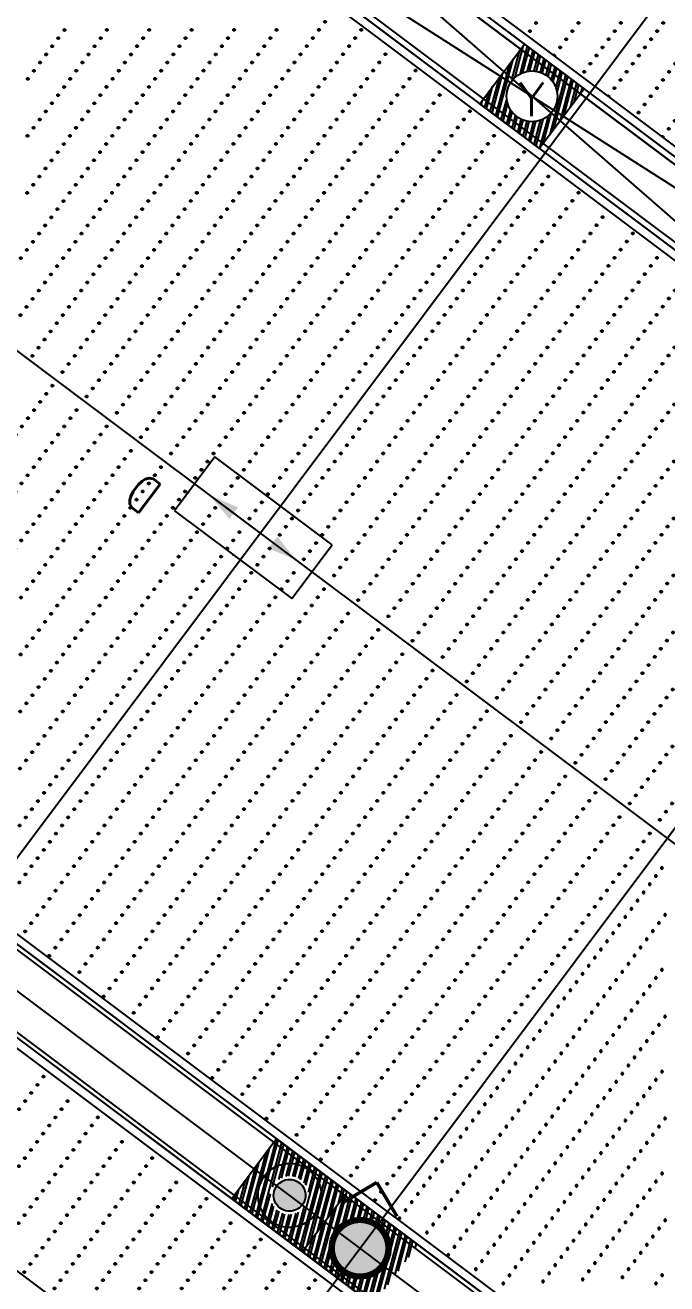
# Model space of a CAD drawing. Header units: millimetres. Extents: x 768159 to 833032, y -1374957 to -1225629.
# Drawn here: x 814357 to 816248, y -1369126 to -1365417 of the extents above; entities that cross this region are included whole.
import ezdxf
from ezdxf.enums import TextEntityAlignment as Align
from ezdxf.xclip import XClip

# ---------------------------------------------------------------- set-up
doc = ezdxf.new("R2010")
doc.units = ezdxf.units.MM
doc.header["$LTSCALE"] = 10
doc.header["$MEASUREMENT"] = 0
doc.header["$XCLIPFRAME"] = 0
doc.linetypes.add('CENTER', pattern=[50.8, 31.75, -6.35, 6.35, -6.35])
for name, color, linetype in [('I—平顶—分格线', 8, 'Continuous'), ('I—平顶—喷淋', 21, 'Continuous'), ('I—平顶—暖通', 144, 'Continuous'), ('I—平顶—消防指示灯', 62, 'Continuous'), ('I—平顶—灯具', 62, 'Continuous'), ('I—平顶—烟感', 144, 'Continuous'), ('I—平顶—造型', 122, 'Continuous')]:
    doc.layers.add(name, color=color, linetype=linetype)
doc.styles.add('_TEL_DIM', font='SIMPLEX', dxfattribs={"width": 0.8, "height": 3.5, "bigfont": 'HZTXT'})
doc.styles.add('ARIAL', font='arial.ttf')
doc.styles.get("Standard").update_dxf_attribs({"font": 'arial.ttf'})
doc.styles.add('平顶图图例(客房区A2）$0$HZDX', font='ROMANS.shx', dxfattribs={"width": 0.8, "bigfont": 'hztxt.shx'})
doc.dimstyles.new('標準', dxfattribs={"dimtxt": 2.5, "dimasz": 0.8, "dimexe": 0, "dimexo": 0, "dimgap": 1, "dimtad": 1, "dimdec": 0, "dimzin": 0, "dimdsep": 46, "dimtxsty": 'Standard', "dimblk": 'DOT', "dimcen": 1, "dimaunit": 1, "dimadec": 3, "dimazin": 0, "dimtfac": 1, "dimtdec": 0, "dimtmove": 2, "dimatfit": 3, "dimfxl": 1, "dimtolj": 1, "dimtzin": 0, "dimarcsym": 0})

# ---------------------------------------------------------------- blocks, each defined once
blk = doc.blocks.new('100')
at = {"layer": 'I—平顶—分格线'}
for centre in [(-2250, -20), (-2150, -35), (-2050, -20), (-1950, -35), (-1850, -20), (-1750, -35), (-1650, -20), (-1550, -35), (-1450, -20), (-1350, -35), (-1250, -20), (-1150, -35), (-1050, -20), (-950, -35), (-850, -20), (-750, -35), (-650, -20), (-550, -35), (-450, -20), (-350, -35), (-250, -20), (-150, -35), (-50, -20), (-2250, -50), (-2150, -65), (-2050, -50), (-1950, -65), (-1850, -50), (-1750, -65), (-1650, -50), (-1550, -65), (-1450, -50), (-1350, -65), (-1250, -50), (-1150, -65), (-1050, -50), (-950, -65), (-850, -50), (-750, -65), (-650, -50), (-550, -65), (-450, -50), (-350, -65), (-250, -50), (-150, -65), (-50, -50), (-2250, -80), (-2250, -110), (-2150, -95), (-2050, -80), (-2050, -110), (-1950, -95), (-1850, -80), (-1850, -110), (-1750, -95), (-1650, -80), (-1650, -110), (-1550, -95), (-1450, -80), (-1450, -110), (-1350, -95), (-1250, -80), (-1250, -110), (-1150, -95), (-1050, -80), (-1050, -110), (-950, -95), (-850, -80), (-850, -110), (-750, -95), (-650, -80), (-650, -110), (-550, -95), (-450, -80), (-450, -110), (-350, -95), (-250, -80), (-250, -110), (-150, -95), (-50, -80), (-50, -110), (-2250, -140), (-2150, -125), (-2050, -140), (-1950, -125), (-1850, -140), (-1750, -125), (-1650, -140), (-1550, -125), (-1450, -140), (-1350, -125), (-1250, -140), (-1150, -125), (-1050, -140), (-950, -125), (-850, -140), (-750, -125), (-650, -140), (-550, -125), (-450, -140), (-350, -125), (-250, -140), (-150, -125), (-50, -140), (-2350, -185), (-2250, -170), (-2150, -155), (-2150, -185), (-2050, -170), (-1950, -155), (-1950, -185), (-1850, -170), (-1750, -155), (-1750, -185), (-1650, -170), (-1550, -155), (-1550, -185), (-1450, -170), (-1350, -155), (-1350, -185), (-1250, -170), (-1150, -155), (-1150, -185), (-1050, -170), (-950, -155), (-950, -185), (-850, -170), (-750, -155), (-750, -185), (-650, -170), (-550, -155), (-550, -185), (-450, -170), (-350, -155), (-350, -185), (-250, -170), (-150, -155), (-150, -185), (-50, -170), (-2350, -215), (-2250, -200), (-2150, -215), (-2050, -200), (-1950, -215), (-1850, -200), (-1750, -215), (-1650, -200), (-1550, -215), (-1450, -200), (-1350, -215), (-1250, -200), (-1150, -215), (-1050, -200), (-950, -215), (-850, -200), (-750, -215), (-650, -200), (-550, -215), (-450, -200), (-350, -215), (-250, -200), (-150, -215), (-50, -200), (-2450, -260), (-2350, -245), (-2250, -230), (-2250, -260), (-2150, -245), (-2050, -230), (-2050, -260), (-1950, -245), (-1850, -230), (-1850, -260), (-1750, -245), (-1650, -230), (-1650, -260), (-1550, -245), (-1450, -230), (-1450, -260), (-1350, -245), (-1250, -230), (-1250, -260), (-1150, -245), (-1050, -230), (-1050, -260), (-950, -245), (-850, -230), (-850, -260), (-750, -245), (-650, -230), (-650, -260), (-550, -245), (-450, -230), (-450, -260), (-350, -245), (-250, -230), (-250, -260), (-150, -245), (-50, -230), (-50, -260), (-2450, -290), (-2350, -275), (-2250, -290), (-2150, -275), (-2050, -290), (-1950, -275), (-1850, -290), (-1750, -275), (-1650, -290), (-1550, -275), (-1450, -290), (-1350, -275), (-1250, -290), (-1150, -275), (-1050, -290), (-950, -275), (-850, -290), (-750, -275), (-650, -290), (-550, -275), (-450, -290), (-350, -275), (-250, -290), (-150, -275), (-50, -290), (-2550, -335), (-2450, -320), (-2350, -305), (-2350, -335), (-2250, -320), (-2150, -305), (-2150, -335), (-2050, -320), (-1950, -305), (-1950, -335), (-1850, -320), (-1750, -305), (-1750, -335), (-1650, -320), (-1550, -305), (-1550, -335), (-1450, -320), (-1350, -305), (-1350, -335), (-1250, -320), (-1150, -305), (-1150, -335), (-1050, -320), (-950, -305), (-950, -335), (-850, -320), (-750, -305), (-750, -335), (-650, -320), (-550, -305), (-550, -335), (-450, -320), (-350, -305), (-350, -335), (-250, -320), (-150, -305), (-150, -335), (-50, -320), (-2550, -365), (-2450, -350), (-2350, -365), (-2250, -350), (-2150, -365), (-2050, -350), (-1950, -365), (-1850, -350), (-1750, -365), (-1650, -350), (-1550, -365), (-1450, -350), (-1350, -365), (-1250, -350), (-1150, -365), (-1050, -350), (-950, -365), (-850, -350), (-750, -365), (-650, -350), (-550, -365), (-450, -350), (-350, -365), (-250, -350), (-150, -365), (-50, -350), (-2650, -410), (-2550, -395), (-2450, -380), (-2450, -410), (-2350, -395), (-2250, -380), (-2250, -410), (-2150, -395), (-2050, -380), (-2050, -410), (-1950, -395), (-1850, -380), (-1850, -410), (-1750, -395), (-1650, -380), (-1650, -410), (-1550, -395), (-1450, -380), (-1450, -410), (-1350, -395), (-1250, -380), (-1250, -410), (-1150, -395), (-1050, -380), (-1050, -410), (-950, -395), (-850, -380), (-850, -410), (-750, -395), (-650, -380), (-650, -410), (-550, -395), (-450, -380), (-450, -410), (-350, -395), (-250, -380), (-250, -410), (-150, -395), (-50, -380), (-50, -410), (-2650, -440), (-2550, -425), (-2450, -440), (-2350, -425), (-2250, -440), (-2150, -425), (-2050, -440), (-1950, -425), (-1850, -440), (-1750, -425), (-1650, -440), (-1550, -425), (-1450, -440), (-1350, -425), (-1250, -440), (-1150, -425), (-1050, -440), (-950, -425), (-850, -440), (-750, -425), (-650, -440), (-550, -425), (-450, -440), (-350, -425), (-250, -440), (-150, -425), (-50, -440), (-2750, -485), (-2650, -470), (-2550, -455), (-2550, -485), (-2450, -470), (-2350, -455), (-2350, -485), (-2250, -470), (-2150, -455), (-2150, -485), (-2050, -470), (-1950, -455), (-1950, -485), (-1850, -470), (-1750, -455), (-1750, -485), (-1650, -470), (-1550, -455), (-1550, -485), (-1450, -470), (-1350, -455), (-1350, -485), (-1250, -470), (-1150, -455), (-1150, -485), (-1050, -470), (-950, -455), (-950, -485), (-850, -470), (-750, -455), (-750, -485), (-650, -470), (-550, -455), (-550, -485), (-450, -470), (-350, -455), (-350, -485), (-250, -470), (-150, -455), (-150, -485), (-50, -470), (-2750, -515), (-2650, -500), (-2550, -515), (-2450, -500), (-2350, -515), (-2250, -500), (-2150, -515), (-2050, -500), (-1950, -515), (-1850, -500), (-1750, -515), (-1650, -500), (-1550, -515), (-1450, -500), (-1350, -515), (-1250, -500), (-1150, -515), (-1050, -500), (-950, -515), (-850, -500), (-750, -515), (-650, -500), (-550, -515), (-450, -500), (-350, -515), (-250, -500), (-150, -515), (-50, -500), (-2750, -545), (-2650, -530), (-2550, -545), (-2450, -530), (-2350, -545), (-2250, -530), (-2150, -545), (-2050, -530), (-1950, -545), (-1850, -530), (-1750, -545), (-1650, -530), (-1550, -545), (-1450, -530), (-1350, -545), (-1250, -530), (-1150, -545), (-1050, -530), (-950, -545), (-850, -530), (-750, -545), (-650, -530), (-550, -545), (-450, -530), (-350, -545), (-250, -530), (-150, -545), (-50, -530), (-2850, -560), (-2850, -590), (-2750, -575), (-2650, -560), (-2650, -590), (-2550, -575), (-2450, -560), (-2450, -590), (-2350, -575), (-2250, -560), (-2250, -590), (-2150, -575), (-2050, -560), (-2050, -590), (-1950, -575), (-1850, -560), (-1850, -590), (-1750, -575), (-1650, -560), (-1650, -590), (-1550, -575), (-1450, -560), (-1450, -590), (-1350, -575), (-1250, -560), (-1250, -590), (-1150, -575), (-1050, -560), (-1050, -590), (-950, -575), (-850, -560), (-850, -590), (-750, -575), (-650, -560), (-650, -590), (-550, -575), (-450, -560), (-450, -590), (-350, -575), (-250, -560), (-250, -590), (-150, -575), (-50, -560), (-50, -590), (-2850, -620), (-2750, -605), (-2650, -620), (-2550, -605), (-2450, -620), (-2350, -605), (-2250, -620), (-2150, -605), (-2050, -620), (-1950, -605), (-1850, -620), (-1750, -605), (-1650, -620), (-1550, -605), (-1450, -620), (-1350, -605), (-1250, -620), (-1150, -605), (-1050, -620), (-950, -605), (-850, -620), (-750, -605), (-650, -620), (-550, -605), (-450, -620), (-350, -605), (-250, -620), (-150, -605), (-50, -620), (-2850, -650), (-2750, -635), (-2750, -665), (-2650, -650), (-2550, -635), (-2550, -665), (-2450, -650), (-2350, -635), (-2350, -665), (-2250, -650), (-2150, -635), (-2150, -665), (-2050, -650), (-1950, -635), (-1950, -665), (-1850, -650), (-1750, -635), (-1750, -665), (-1650, -650), (-1550, -635), (-1550, -665), (-1450, -650), (-1350, -635), (-1350, -665), (-1250, -650), (-1150, -635), (-1150, -665), (-1050, -650), (-950, -635), (-950, -665), (-850, -650), (-750, -635), (-750, -665), (-650, -650), (-550, -635), (-550, -665), (-450, -650), (-350, -635), (-350, -665), (-250, -650), (-150, -635), (-150, -665), (-50, -650), (-2850, -680), (-2750, -695), (-2650, -680), (-2550, -695), (-2450, -680), (-2350, -695), (-2250, -680), (-2150, -695), (-2050, -680), (-1950, -695), (-1850, -680), (-1750, -695), (-1650, -680), (-1550, -695), (-1450, -680), (-1350, -695), (-1250, -680), (-1150, -695), (-1050, -680), (-950, -695), (-850, -680), (-750, -695), (-650, -680), (-550, -695), (-450, -680), (-350, -695), (-250, -680), (-150, -695), (-50, -680), (-2850, -710), (-2850, -740), (-2750, -725), (-2650, -710), (-2650, -740), (-2550, -725), (-2450, -710), (-2450, -740), (-2350, -725), (-2250, -710), (-2250, -740), (-2150, -725), (-2050, -710), (-2050, -740), (-1950, -725), (-1850, -710), (-1850, -740), (-1750, -725), (-1650, -710), (-1650, -740), (-1550, -725), (-1450, -710), (-1450, -740), (-1350, -725), (-1250, -710), (-1250, -740), (-1150, -725), (-1050, -710), (-1050, -740), (-950, -725), (-850, -710), (-850, -740), (-750, -725), (-650, -710), (-650, -740), (-550, -725), (-450, -710), (-450, -740), (-350, -725), (-250, -710), (-250, -740), (-150, -725), (-50, -710), (-50, -740), (-2750, -755), (-2650, -770), (-2550, -755), (-2450, -770), (-2350, -755), (-2250, -770), (-2150, -755), (-2050, -770), (-1950, -755), (-1850, -770), (-1750, -755), (-1650, -770), (-1550, -755), (-1450, -770), (-1350, -755), (-1250, -770), (-1150, -755), (-1050, -770), (-950, -755), (-850, -770), (-750, -755), (-650, -770), (-550, -755), (-450, -770), (-350, -755), (-250, -770), (-150, -755), (-50, -770), (-2750, -785), (-2750, -815), (-2650, -800), (-2550, -785), (-2550, -815), (-2450, -800), (-2350, -785), (-2350, -815), (-2250, -800), (-2150, -785), (-2150, -815), (-2050, -800), (-1950, -785), (-1950, -815), (-1850, -800), (-1750, -785), (-1750, -815), (-1650, -800), (-1550, -785), (-1550, -815), (-1450, -800), (-1350, -785), (-1350, -815), (-1250, -800), (-1150, -785), (-1150, -815), (-1050, -800), (-950, -785), (-950, -815), (-850, -800), (-750, -785), (-750, -815), (-650, -800), (-550, -785), (-550, -815), (-450, -800), (-350, -785), (-350, -815), (-250, -800), (-150, -785), (-150, -815), (-50, -800), (-2750, -845), (-2650, -830), (-2550, -845), (-2450, -830), (-2350, -845), (-2250, -830), (-2150, -845), (-2050, -830), (-1950, -845), (-1850, -830), (-1750, -845), (-1650, -830), (-1550, -845), (-1450, -830), (-1350, -845), (-1250, -830), (-1150, -845), (-1050, -830), (-950, -845), (-850, -830), (-750, -845), (-650, -830), (-550, -845), (-450, -830), (-350, -845), (-250, -830), (-150, -845), (-50, -830), (-2750, -875), (-2650, -860), (-2650, -890), (-2550, -875), (-2450, -860), (-2450, -890), (-2350, -875), (-2250, -860), (-2250, -890), (-2150, -875), (-2050, -860), (-2050, -890), (-1950, -875), (-1850, -860), (-1850, -890), (-1750, -875), (-1650, -860), (-1650, -890), (-1550, -875), (-1450, -860), (-1450, -890), (-1350, -875), (-1250, -860), (-1250, -890), (-1150, -875), (-1050, -860), (-1050, -890), (-950, -875), (-850, -860), (-850, -890), (-750, -875), (-650, -860), (-650, -890), (-550, -875), (-450, -860), (-450, -890), (-350, -875), (-250, -860), (-250, -890), (-150, -875), (-50, -860), (-50, -890), (-2650, -920), (-2550, -905), (-2450, -920), (-2350, -905), (-2250, -920), (-2150, -905), (-2050, -920), (-1950, -905), (-1850, -920), (-1750, -905), (-1650, -920), (-1550, -905), (-1450, -920), (-1350, -905), (-1250, -920), (-1150, -905), (-1050, -920), (-950, -905), (-850, -920), (-750, -905), (-650, -920), (-550, -905), (-450, -920), (-350, -905), (-250, -920), (-150, -905), (-50, -920), (-2650, -950), (-2550, -935), (-2550, -965), (-2450, -950), (-2350, -935), (-2350, -965), (-2250, -950), (-2150, -935), (-2150, -965), (-2050, -950), (-1950, -935), (-1950, -965), (-1850, -950), (-1750, -935), (-1750, -965), (-1650, -950), (-1550, -935), (-1550, -965), (-1450, -950), (-1350, -935), (-1350, -965), (-1250, -950), (-1150, -935), (-1150, -965), (-1050, -950), (-950, -935), (-950, -965), (-850, -950), (-750, -935), (-750, -965), (-650, -950), (-550, -935), (-550, -965), (-450, -950), (-350, -935), (-350, -965), (-250, -950), (-150, -935), (-150, -965), (-50, -950), (-2650, -980), (-2550, -995), (-2450, -980), (-2350, -995), (-2250, -980), (-2150, -995), (-2050, -980), (-1950, -995), (-1850, -980), (-1750, -995), (-1650, -980), (-1550, -995), (-1450, -980), (-1350, -995), (-1250, -980), (-1150, -995), (-1050, -980), (-950, -995), (-850, -980), (-750, -995), (-650, -980), (-550, -995), (-450, -980), (-350, -995), (-250, -980), (-150, -995), (-50, -980), (-2650, -1010), (-2550, -1025), (-2450, -1010), (-2450, -1040), (-2350, -1025), (-2250, -1010), (-2250, -1040), (-2150, -1025), (-2050, -1010), (-2050, -1040), (-1950, -1025), (-1850, -1010), (-1850, -1040), (-1750, -1025), (-1650, -1010), (-1650, -1040), (-1550, -1025), (-1450, -1010), (-1450, -1040), (-1350, -1025), (-1250, -1010), (-1250, -1040), (-1150, -1025), (-1050, -1010), (-1050, -1040), (-950, -1025), (-850, -1010), (-850, -1040), (-750, -1025), (-650, -1010), (-650, -1040), (-550, -1025), (-450, -1010), (-450, -1040), (-350, -1025), (-250, -1010), (-250, -1040), (-150, -1025), (-50, -1010), (-50, -1040), (-2550, -1055), (-2450, -1070), (-2350, -1055), (-2250, -1070), (-2150, -1055), (-2050, -1070), (-1950, -1055), (-1850, -1070), (-1750, -1055), (-1650, -1070), (-1550, -1055), (-1450, -1070), (-1350, -1055), (-1250, -1070), (-1150, -1055), (-1050, -1070), (-950, -1055), (-850, -1070), (-750, -1055), (-650, -1070), (-550, -1055), (-450, -1070), (-350, -1055), (-250, -1070), (-150, -1055), (-50, -1070), (-2550, -1085), (-2550, -1115), (-2450, -1100), (-2350, -1085), (-2350, -1115), (-2250, -1100), (-2150, -1085), (-2150, -1115), (-2050, -1100), (-1950, -1085), (-1950, -1115), (-1850, -1100), (-1750, -1085), (-1750, -1115), (-1650, -1100), (-1550, -1085), (-1550, -1115), (-1450, -1100), (-1350, -1085), (-1350, -1115), (-1250, -1100), (-1150, -1085), (-1150, -1115), (-1050, -1100), (-950, -1085), (-950, -1115), (-850, -1100), (-750, -1085), (-750, -1115), (-650, -1100), (-550, -1085), (-550, -1115), (-450, -1100), (-350, -1085), (-350, -1115), (-250, -1100), (-150, -1085), (-150, -1115), (-50, -1100), (-2550, -1145), (-2450, -1130), (-2350, -1145), (-2250, -1130), (-2150, -1145), (-2050, -1130), (-1950, -1145), (-1850, -1130), (-1750, -1145), (-1650, -1130), (-1550, -1145), (-1450, -1130), (-1350, -1145), (-1250, -1130), (-1150, -1145), (-1050, -1130), (-950, -1145), (-850, -1130), (-750, -1145), (-650, -1130), (-550, -1145), (-450, -1130), (-350, -1145), (-250, -1130), (-150, -1145), (-50, -1130), (-2550, -1175), (-2450, -1160), (-2350, -1175), (-2250, -1160), (-2150, -1175), (-2050, -1160), (-1950, -1175), (-1850, -1160), (-1750, -1175), (-1650, -1160), (-1550, -1175), (-1450, -1160), (-1350, -1175), (-1250, -1160), (-1150, -1175), (-1050, -1160), (-950, -1175), (-850, -1160), (-750, -1175), (-650, -1160), (-550, -1175), (-450, -1160), (-350, -1175), (-250, -1160), (-150, -1175), (-50, -1160), (-2650, -1190), (-2650, -1220), (-2550, -1205), (-2450, -1190), (-2450, -1220), (-2350, -1205), (-2250, -1190), (-2250, -1220), (-2150, -1205), (-2050, -1190), (-2050, -1220), (-1950, -1205), (-1850, -1190), (-1850, -1220), (-1750, -1205), (-1650, -1190), (-1650, -1220), (-1550, -1205), (-1450, -1190), (-1450, -1220), (-1350, -1205), (-1250, -1190), (-1250, -1220), (-1150, -1205), (-1050, -1190), (-1050, -1220), (-950, -1205), (-850, -1190), (-850, -1220), (-750, -1205), (-650, -1190), (-650, -1220), (-550, -1205), (-450, -1190), (-450, -1220), (-350, -1205), (-250, -1190), (-250, -1220), (-150, -1205), (-50, -1190), (-50, -1220), (-2650, -1250), (-2550, -1235), (-2450, -1250), (-2350, -1235), (-2250, -1250), (-2150, -1235), (-2050, -1250), (-1950, -1235), (-1850, -1250), (-1750, -1235), (-1650, -1250), (-1550, -1235), (-1450, -1250), (-1350, -1235), (-1250, -1250), (-1150, -1235), (-1050, -1250), (-950, -1235), (-850, -1250), (-750, -1235), (-650, -1250), (-550, -1235), (-450, -1250), (-350, -1235), (-250, -1250), (-150, -1235), (-50, -1250), (-2750, -1265), (-2750, -1295), (-2650, -1280), (-2550, -1265), (-2550, -1295), (-2450, -1280), (-2350, -1265), (-2350, -1295), (-2250, -1280), (-2150, -1265), (-2150, -1295), (-2050, -1280), (-1950, -1265), (-1950, -1295), (-1850, -1280), (-1750, -1265), (-1750, -1295), (-1650, -1280), (-1550, -1265), (-1550, -1295), (-1450, -1280), (-1350, -1265), (-1350, -1295), (-1250, -1280), (-1150, -1265), (-1150, -1295), (-1050, -1280), (-950, -1265), (-950, -1295), (-850, -1280), (-750, -1265), (-750, -1295), (-650, -1280), (-550, -1265), (-550, -1295), (-450, -1280), (-350, -1265), (-350, -1295), (-250, -1280), (-150, -1265), (-150, -1295), (-50, -1280), (-2750, -1325), (-2650, -1310), (-2550, -1325), (-2450, -1310), (-2350, -1325), (-2250, -1310), (-2150, -1325), (-2050, -1310), (-1950, -1325), (-1850, -1310), (-1750, -1325), (-1650, -1310), (-1550, -1325), (-1450, -1310), (-1350, -1325), (-1250, -1310), (-1150, -1325), (-1050, -1310), (-950, -1325), (-850, -1310), (-750, -1325), (-650, -1310), (-550, -1325), (-450, -1310), (-350, -1325), (-250, -1310), (-150, -1325), (-50, -1310), (-2850, -1340), (-2850, -1370), (-2750, -1355), (-2650, -1340), (-2650, -1370), (-2550, -1355), (-2450, -1340), (-2450, -1370), (-2350, -1355), (-2250, -1340), (-2250, -1370), (-2150, -1355), (-2050, -1340), (-2050, -1370), (-1950, -1355), (-1850, -1340), (-1850, -1370), (-1750, -1355), (-1650, -1340), (-1650, -1370), (-1550, -1355), (-1450, -1340), (-1450, -1370), (-1350, -1355), (-1250, -1340), (-1250, -1370), (-1150, -1355), (-1050, -1340), (-1050, -1370), (-950, -1355), (-850, -1340), (-850, -1370), (-750, -1355), (-650, -1340), (-650, -1370), (-550, -1355), (-450, -1340), (-450, -1370), (-350, -1355), (-250, -1340), (-250, -1370), (-150, -1355), (-50, -1340), (-50, -1370), (-2750, -1385), (-2550, -1385), (-2350, -1385), (-2150, -1385), (-1950, -1385), (-1750, -1385), (-1550, -1385), (-1350, -1385), (-1150, -1385), (-950, -1385), (-750, -1385), (-550, -1385), (-350, -1385), (-150, -1385)]:
    blk.add_circle(centre, 3, dxfattribs=at)
blk = doc.blocks.new('7890')
at = {"layer": 'I—平顶—分格线'}
for centre in [(-40, -80), (-40, -110), (-40, -140), (-130, -185), (-40, -170), (-130, -215), (-40, -200), (-130, -245), (-40, -230), (-40, -260), (-130, -275), (-40, -290), (-220, -320), (-130, -305), (-130, -335), (-40, -320), (-220, -350), (-130, -365), (-40, -350), (-220, -380), (-220, -410), (-130, -395), (-40, -380), (-40, -410), (-310, -425), (-220, -440), (-130, -425), (-40, -440), (-310, -455), (-310, -485), (-220, -470), (-130, -455), (-130, -485), (-40, -470), (-310, -515), (-220, -500), (-130, -515), (-40, -500), (-310, -545), (-220, -530), (-130, -545), (-40, -530), (-400, -560), (-400, -590), (-310, -575), (-220, -560), (-220, -590), (-130, -575), (-40, -560), (-40, -590), (-400, -620), (-310, -605), (-220, -620), (-130, -605), (-40, -620), (-490, -665), (-400, -650), (-310, -635), (-310, -665), (-220, -650), (-130, -635), (-130, -665), (-40, -650), (-490, -695), (-400, -680), (-310, -695), (-220, -680), (-130, -695), (-40, -680), (-490, -725), (-400, -710), (-400, -740), (-310, -725), (-220, -710), (-220, -740), (-130, -725), (-40, -710), (-40, -740), (-490, -755), (-400, -770), (-310, -755), (-220, -770), (-130, -755), (-40, -770), (-580, -800), (-490, -785), (-490, -815), (-400, -800), (-310, -785), (-310, -815), (-220, -800), (-130, -785), (-130, -815), (-40, -800), (-580, -830), (-490, -845), (-400, -830), (-310, -845), (-220, -830), (-130, -845), (-40, -830), (-580, -860), (-580, -890), (-490, -875), (-400, -860), (-400, -890), (-310, -875), (-220, -860), (-220, -890), (-130, -875), (-40, -860), (-40, -890), (-670, -905), (-580, -920), (-490, -905), (-400, -920), (-310, -905), (-220, -920), (-130, -905), (-40, -920), (-670, -935), (-670, -965), (-580, -950), (-490, -935), (-490, -965), (-400, -950), (-310, -935), (-310, -965), (-220, -950), (-130, -935), (-130, -965), (-40, -950), (-670, -995), (-580, -980), (-490, -995), (-400, -980), (-310, -995), (-220, -980), (-130, -995), (-40, -980), (-760, -1040), (-670, -1025), (-580, -1010), (-580, -1040), (-490, -1025), (-400, -1010), (-400, -1040), (-310, -1025), (-220, -1010), (-220, -1040), (-130, -1025), (-40, -1010), (-40, -1040), (-760, -1070), (-670, -1055), (-580, -1070), (-490, -1055), (-400, -1070), (-310, -1055), (-220, -1070), (-130, -1055), (-40, -1070), (-670, -1085), (-670, -1115), (-580, -1100), (-490, -1085), (-490, -1115), (-400, -1100), (-310, -1085), (-310, -1115), (-220, -1100), (-130, -1085), (-130, -1115), (-40, -1100), (-580, -1130), (-490, -1145), (-400, -1130), (-310, -1145), (-220, -1130), (-130, -1145), (-40, -1130), (-580, -1160), (-490, -1175), (-400, -1160), (-310, -1175), (-220, -1160), (-130, -1175), (-40, -1160), (-580, -1190), (-490, -1205), (-400, -1190), (-400, -1220), (-310, -1205), (-220, -1190), (-220, -1220), (-130, -1205), (-40, -1190), (-40, -1220), (-490, -1235), (-400, -1250), (-310, -1235), (-220, -1250), (-130, -1235), (-40, -1250), (-490, -1265), (-400, -1280), (-310, -1265), (-310, -1295), (-220, -1280), (-130, -1265), (-130, -1295), (-40, -1280), (-400, -1310), (-310, -1325), (-220, -1310), (-130, -1325), (-40, -1310), (-400, -1340), (-310, -1355), (-220, -1340), (-220, -1370), (-130, -1355), (-40, -1340), (-40, -1370), (-310, -1385), (-130, -1385)]:
    blk.add_circle(centre, 3, dxfattribs=at)
blk = doc.blocks.new('*U1716')
for p, q in [((3304.6, 80.6), (10023.1, 80.6)), ((3309.4, 75.9), (10018.4, 75.9)), ((3309.4, 40.3), (10018.4, 40.3)), ((10023.1, 0), (3304.6, 0)), ((10018.4, 4.7), (3309.4, 4.7))]:
    blk.add_line(p, q)
blk = doc.blocks.new('*U1712')
for p, q in [((-968.6, 85.3), (-6.5, 85.3)), ((-13.6, 78.2), (-961.5, 78.2)), ((-961.5, 78.2), (-13.6, 78.2)), ((-13.6, 78.2), (-961.5, 7.1)), ((-961.5, 78.2), (-13.6, 7.1)), ((-6.5, 0), (-968.6, 0)), ((-13.6, 7.1), (-961.5, 7.1))]:
    blk.add_line(p, q)
blk = doc.blocks.new('平顶图图例(客房区A2）$0$烟感')
at = {"layer": 'I—平顶—烟感', "linetype": 'Continuous'}
blk.add_circle((0, 0), 2.16, dxfattribs=at)
at = {"layer": 'I—平顶—烟感', "linetype": 'Continuous', "style": '平顶图图例(客房区A2）$0$HZDX'}
blk.add_text('Y', height=2.86, dxfattribs=at).set_placement((-1.14, -1.69))
blk = doc.blocks.new('上下喷1111')
h = blk.add_hatch(color=256)
h.dxf.hatch_style = 1
edge = h.paths.add_edge_path()
edge.add_arc((0, 0), 0.5, 0, 180)
edge.add_arc((0, 0), 0.5, 180, 360)
at = {"elevation": 0}
for points in [[(-1, 0, -1), (1, 0, 0.084041)], [(-1, 0, 1), (1, 0, -0.084041)]]:
    blk.add_lwpolyline(points, format="xyb", dxfattribs=at)
blk.add_lwpolyline([(0.5, 0, 1), (-0.5, 0, 1)], format="xyb", close=True, dxfattribs=at)
blk = doc.blocks.new('*D175')
at = {"layer": 'Defpoints', "color": 0, "transparency": 16777216}
for p in [(82.5, 69.3), (82.5, 0), (-82.5, 0)]:
    blk.add_point(p, dxfattribs=at)
at = {"color": 0, "transparency": 16777216, "insert": (69.3, 88.9), "char_height": 15, "attachment_point": 5}
blk.add_mtext('\\A1;165', dxfattribs=at)
blk = doc.blocks.new('_Dot')
at = {"color": 0, "linetype": 'ByBlock', "lineweight": -2}
blk.add_line((-0.5, 0), (-1, 0), dxfattribs=at)
at = {"color": 0, "linetype": 'ByBlock', "const_width": 0.5}
blk.add_lwpolyline([(-0.25, 0, 1), (0.25, 0, 1)], format="xyb", close=True, dxfattribs=at)
blk = doc.blocks.new('*U1706')
for p, q in [((432, 198), (-432, 198)), ((-432, 198), (-432, -198)), ((432, -198), (432, 198)), ((-288, 0), (288, 0)), ((-432, -198), (432, -198))]:
    blk.add_line(p, q)
for p in [(0, 198), (-432, 18), (432, 18)]:
    blk.add_point(p)
for points in [[(-144, -43.2), (-316.8, 0), (-144, 43.2)], [(144, -43.2), (316.8, 0), (144, 43.2)]]:
    blk.add_solid(points)
at = {"style": '_TEL_DIM', "width": 0.8, "flags": 4}
blk.add_attdef('D', (564.6, 122.7), '', height=211.8, dxfattribs=at)
blk = doc.blocks.new('*U171')
h = blk.add_hatch(color=256)
edge = h.paths.add_edge_path()
edge.add_arc((0, 0), 82.5, -90, 90, ccw=False)
edge.add_arc((0, 0), 82.5, 90, 270, ccw=False)
at = {"const_width": 16.5}
blk.add_lwpolyline([(82.5, 0, 0.414214), (0, 82.5, 0.414214), (-82.5, 0, 0.414214), (0, -82.5, 0.414214)], format="xyb", close=True, dxfattribs=at)
dim = blk.add_linear_dim(base=(82.5, 69.3), p1=(-82.5, 0), p2=(82.5, 0), dimstyle='標準', override={"dimtxt": 15, "dimgap": 5, "dimse1": 1, "dimse2": 1, "dimsd1": 1, "dimsd2": 1})
dim.commit()
dim.dimension.update_dxf_attribs({"geometry": '*D175', "text_midpoint": (69.3, 88.9), "dimtype": 160})
blk = doc.blocks.new('*U172')
at = {"const_width": 10}
for points in [[(0, 200), (-82.5, 117.5)], [(0, 200), (82.5, 117.5)]]:
    blk.add_lwpolyline(points, dxfattribs=at)
blk.add_blockref('*U171', (0, 0))
at = {"style": 'ARIAL'}
blk.add_text('RI-AJ03sw', height=100, dxfattribs=at).set_placement((0, -280.2), align=Align.MIDDLE_CENTER)
blk.add_text('RI-AJ03sw', height=100, dxfattribs=at).set_placement((0, -280.2), align=Align.MIDDLE_CENTER)
blk = doc.blocks.new('P1-2-T1')
at = {"layer": 'I—平顶—分格线', "extrusion": (3.04932e-09, 4.55444e-09, 1)}
h = blk.add_hatch(dxfattribs=at)
h.set_pattern_fill('ANSI32', color=256, scale=50, angle=66.8453)
h.set_pattern_definition([(111.8453421, (-1073074.584, 545886.847), (-17.40359338, -6.97692178), []), (111.8453421, (-1073071.109, 545894.974), (-17.40359338, -6.97692178), [])])
edge = h.paths.add_edge_path(flags=16)
edge.add_arc((389963.3, -57545.2), 76.2, 0, 360)
h.paths.add_polyline_path([(389853.3, -57655.2), (389853.3, -57435.2), (390073.3, -57435.3), (390073.2, -57655.2)])
h = blk.add_hatch(dxfattribs=at)
h.set_pattern_fill('ANSI32', color=256, scale=50, angle=66.8453)
h.set_pattern_definition([(111.8453421, (-1062504.68, 542866.798), (-17.40359338, -6.97692178), []), (111.8453421, (-1062501.204, 542874.924), (-17.40359338, -6.97692178), [])])
edge = h.paths.add_edge_path(flags=16)
edge.add_arc((391333.3, -60565.3), 56.2, 0, 360)
h.paths.add_polyline_path([(391463.3, -60675.2), (391463.3, -60455.3), (391203.3, -60455.3), (391203.3, -60675.3)])
h = blk.add_hatch(dxfattribs=at)
h.set_pattern_fill('ANSI32', color=256, scale=50, angle=66.8453)
h.set_pattern_definition([(111.8453421, (-1071464.591, 539846.695), (-17.40359338, -6.97692178), []), (111.8453421, (-1071461.116, 539854.821), (-17.40359338, -6.97692178), [])])
edge = h.paths.add_edge_path(flags=16)
edge.add_arc((391593.3, -60565.3), 88.2, 0, 360)
h.paths.add_polyline_path([(391463.3, -60455.5), (391463.3, -60675.4), (391723.3, -60675.4), (391723.3, -60455.4)])
at = {"layer": 'I—平顶—分格线', "extrusion": (3.04932e-09, 4.55444e-09, 1), "elevation": 0}
for points in [[(388593.3, -61780.1), (388593.3, -56330.8)], [(390093.3, -61780.2), (390093.3, -56330.8)], [(391593.3, -61780.2), (391593.3, -56330.8)], [(393063.3, -61780.3), (393063.3, -56330.8)], [(380923.3, -56665.4), (399263.3, -56665.4)], [(380923.3, -56885.4), (399263.3, -56885.4)], [(380923.3, -59055.4), (399263.3, -59055.4)], [(380923.3, -61225.4), (399263.3, -61225.4)], [(380923.3, -61445.4), (399263.3, -61445.4)]]:
    blk.add_lwpolyline(points, dxfattribs=at)
at = {"layer": 'I—平顶—造型', "elevation": 0}
for points in [[(399263.3, -57410.4), (380923.3, -57410.4)], [(380923.3, -57680.4), (399263.3, -57680.4)], [(399263.3, -60430.4), (380923.3, -60430.4)], [(380923.3, -60700.4), (399263.3, -60700.4)]]:
    blk.add_lwpolyline(points, dxfattribs=at)
at = {"layer": 'I—平顶—造型', "extrusion": (3.04932e-09, 4.55444e-09, 1), "elevation": 0}
for points in [[(380923.3, -57435.4), (399263.3, -57435.4)], [(380923.3, -57655.4), (399263.3, -57655.4)], [(380923.3, -60455.4), (399263.3, -60455.4)], [(380923.3, -60675.4), (399263.3, -60675.4)]]:
    blk.add_lwpolyline(points, dxfattribs=at)
for points in [[(389853.3, -57655.2), (389853.3, -57435.3), (390073.3, -57435.3), (390073.2, -57655.3)], [(391463.3, -60675.2), (391463.3, -60455.3), (391203.3, -60455.3), (391203.3, -60675.3)]]:
    blk.add_lwpolyline(points, close=True, dxfattribs=at)
at = {"layer": 'I—平顶—造型'}
blk.add_circle((391593.3, -60565.3, 0), 90, dxfattribs=at)
at = {"layer": 'I—平顶—分格线', "extrusion": (3.04932e-09, 4.55444e-09, 1)}
ref = blk.add_blockref('100', (391593.3, -56880.4, 0), dxfattribs=at)
XClip(ref).set_block_clipping_path([(-2999.9999794371, -530.0000259747), (7939.7623225741, -5.0000259745)])
ref = blk.add_blockref('100', (391593.3, -57655.4, 0), dxfattribs=at)
XClip(ref).set_block_clipping_path([(-3000, -1399.9999999997), (0, -24.9998211461)])
ref = blk.add_blockref('100', (391593.3, -59055.4, 0), dxfattribs=at)
XClip(ref).set_block_clipping_path([(-3000, -1375.0414860503), (0, -0.0000259745)])
ref = blk.add_blockref('7890', (391593.3, -59055.4, 0), dxfattribs=dict(at, xscale=-1))
XClip(ref).set_block_clipping_path([(-3000, -1375.0414860504), (0, 0)])
ref = blk.add_blockref('100', (391593.3, -60670.4, 0), dxfattribs=at)
XClip(ref).set_block_clipping_path([(-2999.9999468569, -555.0000259745), (7939.7623225741, -39.0032803666)])
at = {"layer": 'I—平顶—喷淋', "extrusion": (-1.28326e-09, -9.5915e-09, 1), "xscale": -93.75000000000004, "yscale": 93.74999999999979, "zscale": 93.75000000000031, "rotation": 187.7021762255471}
blk.add_blockref('上下喷1111', (391333.3, -60565.3, 0), dxfattribs=at)
at = {"layer": 'I—平顶—暖通', "extrusion": (-3.04932e-09, -4.55444e-09, -1), "xscale": 2.577745585546859, "yscale": 2.577745585546859, "zscale": 2.577745585546859}
blk.add_blockref('*U1712', (-388706.5, -57655.4, 0), dxfattribs=at)
at = {"layer": 'I—平顶—暖通', "extrusion": (-3.04932e-09, -4.55444e-09, -1), "xscale": -2.729779416478735, "yscale": 2.729779416478734, "zscale": 2.729779416478729, "rotation": 179.9999999999999}
blk.add_blockref('*U1716', (-408284.2, -60455.4, 0), dxfattribs=at)
at = {"layer": 'I—平顶—消防指示灯', "ltscale": 0.001, "xscale": 0.4999999999999989, "yscale": 0.4999999999999989, "zscale": 0.4999999999999989, "rotation": 179.9961473420233}
blk.add_blockref('*U1706', (390068.3, -59055.5, 0), dxfattribs=at).add_auto_attribs({'D': 'D'})
at = {"layer": 'I—平顶—灯具', "linetype": 'CENTER', "ltscale": 0.002, "extrusion": (3.04932e-09, 4.55444e-09, 1), "xscale": -1, "rotation": 22.68024119514696}
blk.add_blockref('*U172', (391593.3, -60565.4, 0), dxfattribs=at)
at = {"layer": 'I—平顶—烟感', "extrusion": (3.04932e-09, 4.55444e-09, 1), "xscale": 34.72222223022214, "yscale": 34.72222223022214, "zscale": 34.72222223022214, "rotation": 36.84534214259567}
blk.add_blockref('平顶图图例(客房区A2）$0$烟感', (389963.3, -57545.4, 0), dxfattribs=at)

msp = doc.modelspace()

# ---------------------------------------------------------------- block references
at = {"color": 1, "true_color": 0xff0000, "rotation": 323.1546555987947}
msp.add_blockref('P1-2-T1', (538287.2, -1085731.6, 0), dxfattribs=at)

doc.saveas('drawing.dxf')
